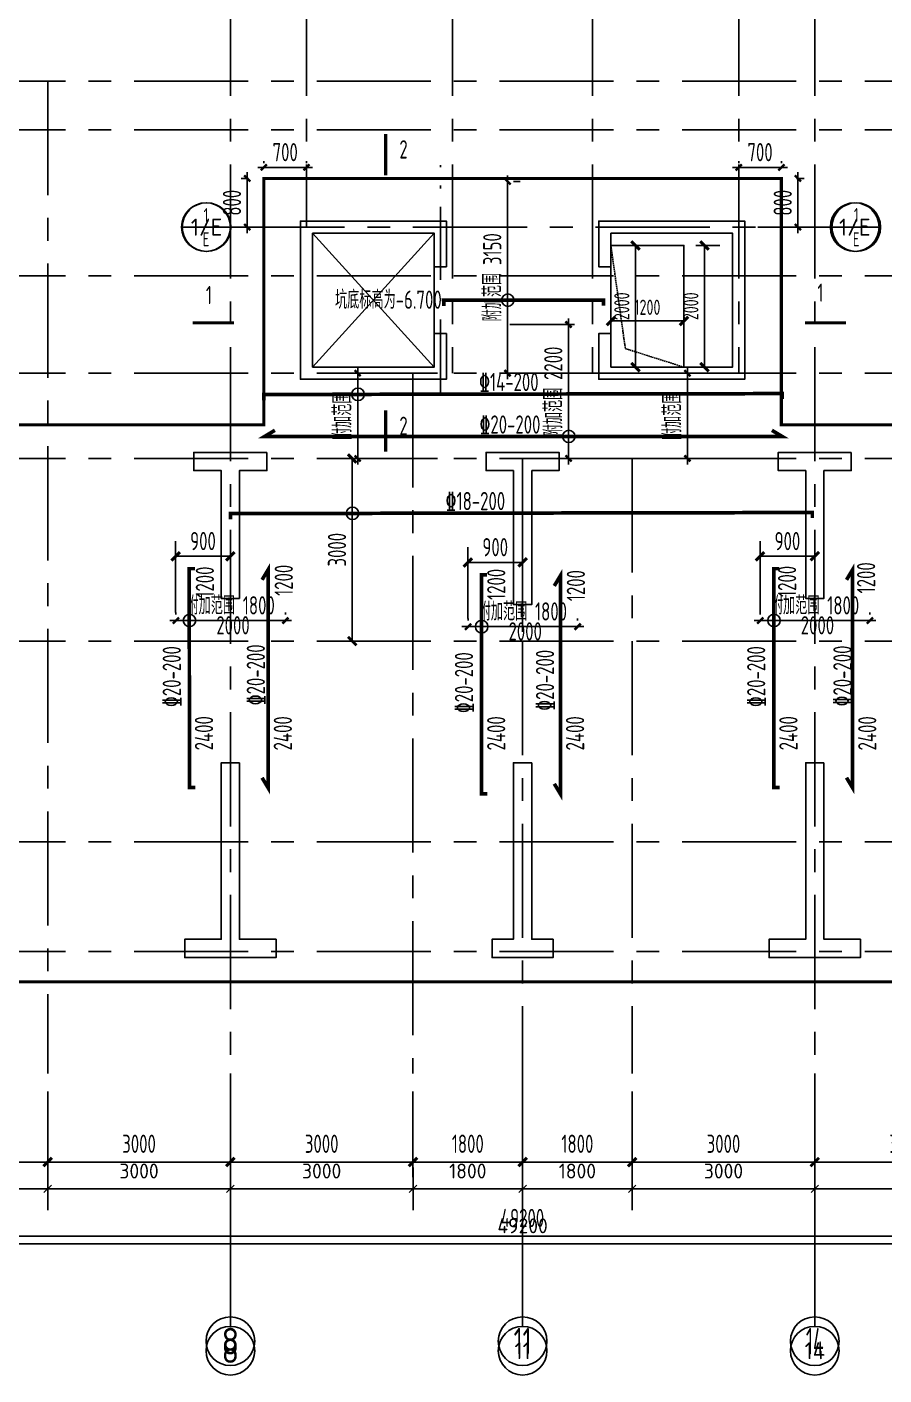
# Model space of a CAD drawing. Extents: x 627893 to 789462, y -407363 to 145317.
# Drawn here: x 690894 to 704972, y 109554 to 131701 of the extents above; entities that cross this region are included whole.
import ezdxf
from ezdxf.enums import TextEntityAlignment as Align

# ---------------------------------------------------------------- set-up
doc = ezdxf.new("R2010")
doc.units = 0
doc.header["$LTSCALE"] = 100
for name, pattern in [('2', [18.5, 12, -3, 0.5, -3]), ('CENTER', [2, 1.25, -0.25, 0.25, -0.25]), ('DASH', [0.35, 0.25, -0.1])]:
    doc.linetypes.add(name, pattern=pattern)
doc.layers.get('0').update_dxf_attribs({"linetype": 'CONTINUOUS'})
doc.layers.get('Defpoints').update_dxf_attribs({"linetype": 'CONTINUOUS'})
for name, color, linetype in [('1508', 2, 'CONTINUOUS'), ('451', 7, 'CONTINUOUS'), ('AXIS', 3, 'CONTINUOUS'), ('AXIS_TEXT', 7, 'CONTINUOUS'), ('DIM', 3, 'CONTINUOUS'), ('dim-wall', 7, 'CONTINUOUS'), ('JSK', 4, 'CONTINUOUS'), ('PAXIS', 253, 'CENTER'), ('PUB_DIM', 3, 'CONTINUOUS'), ('s索引', 6, 'CONTINUOUS'), ('THIN', 7, 'CONTINUOUS'), ('Z-TEXT', 2, 'CONTINUOUS'), ('板底钢筋', 24, 'CONTINUOUS'), ('砼墙', 3, 'CONTINUOUS'), ('网格', 253, '2')]:
    doc.layers.add(name, color=color, linetype=linetype)
doc.layers.add('REIN', color=6, linetype='CONTINUOUS', lineweight=18)
doc.styles.add('_TCH_AXIS', font='tssdeng.shx', dxfattribs={"width": 0.7, "bigfont": 'tssdchn.shx'})
doc.styles.add('CADReader_TextStyle', font='tssdeng.shx', dxfattribs={"height": 0.2, "bigfont": 'gbcbig.shx'})
doc.styles.add('COMPLEX', font='tssdeng.shx', dxfattribs={"width": 0.7, "bigfont": 'tssdchn.shx'})
doc.styles.add('dim_font', font='tssdeng.shx', dxfattribs={"width": 0.7, "bigfont": 'tssdchn.shx'})
doc.styles.get("Standard").update_dxf_attribs({"font": 'tssdeng.shx', "width": 0.7, "bigfont": 'tssdchn.shx'})
doc.styles.add('TSSD_Dimension', font='Tssdeng.shx', dxfattribs={"width": 0.7, "bigfont": 'tssdchn.shx'})
doc.styles.add('TSSD_Num', font='Tssdeng.shx', dxfattribs={"width": 0.7, "bigfont": 'hztxt.shx'})
doc.dimstyles.new('DIMN', dxfattribs={"dimtxt": 300, "dimasz": 1, "dimexe": 250, "dimexo": 300, "dimgap": 150, "dimtad": 1, "dimdec": 0, "dimzin": 0, "dimdsep": 46, "dimtxsty": 'dim_font', "dimblk": '_DIMX', "dimcen": 0.09, "dimclrt": 7, "dimadec": 0, "dimazin": 0, "dimtfac": 1, "dimtdec": 0, "dimtix": 1, "dimtmove": 2, "dimatfit": 3, "dimldrblk": '_DIMX', "dimfxl": 250, "dimtolj": 1, "dimtzin": 0, "dimarcsym": 0})
doc.dimstyles.new('TSSD_100_100', dxfattribs={"dimtxt": 300, "dimasz": 100, "dimexe": 100, "dimexo": 250, "dimgap": 100, "dimtad": 1, "dimdec": 0, "dimzin": 0, "dimdsep": 46, "dimtxsty": 'TSSD_Dimension', "dimblk": 'ARCHTICK', "dimcen": 0, "dimdle": 100, "dimclrt": 7, "dimadec": 0, "dimazin": 0, "dimtfac": 1, "dimtdec": 0, "dimtix": 1, "dimtmove": 2, "dimatfit": 3, "dimfxl": 1, "dimtolj": 1, "dimtzin": 0, "dimarcsym": 0})
doc.dimstyles.new('TSSD_100_100$0', dxfattribs={"dimtxt": 300, "dimasz": 100, "dimexe": 250, "dimexo": 250, "dimgap": 100, "dimtad": 1, "dimdec": 0, "dimzin": 0, "dimdsep": 46, "dimtxsty": 'TSSD_Dimension', "dimblk": '_TSDBK', "dimblk1": '_TSDBK', "dimblk2": '_TSDBK', "dimsah": 1, "dimcen": 0, "dimclrt": 7, "dimadec": 0, "dimazin": 0, "dimtfac": 1, "dimtdec": 0, "dimtix": 1, "dimtmove": 2, "dimatfit": 3, "dimldrblk": '_TSDBK', "dimfxl": 1, "dimtolj": 1, "dimtzin": 0, "dimarcsym": 0})

# ---------------------------------------------------------------- blocks, each defined once
blk = doc.blocks.new('_ArchTick')
at = {"color": 0, "linetype": 'ByBlock', "const_width": 0.4}
blk.add_lwpolyline([(-0.5, -0.5), (0.5, 0.5)], dxfattribs=at)
blk = doc.blocks.new('*D9')
at = {"layer": 'Defpoints', "color": 0}
for p in [(697885, 126013), (696326, 124613), (697885, 124613)]:
    blk.add_point(p, dxfattribs=at)
at = {"layer": 'dim-wall', "color": 0, "lineweight": -2}
for p, q in [((696326, 126113), (696326, 124513)), ((697635, 126013), (696226, 126013)), ((697635, 124613), (696226, 124613))]:
    blk.add_line(p, q, dxfattribs=at)
at = {"layer": 'dim-wall', "color": 0, "lineweight": -2, "xscale": 100, "yscale": 100, "zscale": 100}
for p, rotation in [((696326, 126013), 90), ((696326, 124613), 270)]:
    blk.add_blockref('_ArchTick', p, dxfattribs=dict(at, rotation=rotation))
at = {"layer": 'dim-wall', "color": 7, "insert": (696076, 125313), "char_height": 300, "attachment_point": 5, "rotation": 90, "style": 'TSSD_Dimension'}
blk.add_mtext('\\A1;\\A1;附加范围', dxfattribs=at)
blk = doc.blocks.new('*D10')
at = {"layer": 'Defpoints', "color": 0}
for p in [(698576, 126813), (698576, 124613), (699789, 124613)]:
    blk.add_point(p, dxfattribs=at)
at = {"layer": 'dim-wall', "color": 0, "lineweight": -2}
for p, q in [((699789, 126913), (699789, 124513)), ((698826, 126813), (699889, 126813)), ((698826, 124613), (699889, 124613))]:
    blk.add_line(p, q, dxfattribs=at)
at = {"layer": 'dim-wall', "color": 0, "lineweight": -2, "xscale": 100, "yscale": 100, "zscale": 100}
for p, rotation in [((699789, 126813), 90), ((699789, 124613), 270)]:
    blk.add_blockref('_ArchTick', p, dxfattribs=dict(at, rotation=rotation))
at = {"layer": 'dim-wall', "color": 11, "insert": (699539, 125713), "char_height": 300, "attachment_point": 5, "rotation": 90, "style": 'TSSD_Dimension'}
blk.add_mtext('\\A1;附加范围 2200', dxfattribs=at)
blk = doc.blocks.new('*D20')
at = {"layer": 'Defpoints', "color": 0}
for p in [(698747, 129163), (698787, 129163), (698747, 126013)]:
    blk.add_point(p, dxfattribs=at)
at = {"layer": 'DIM', "color": 0, "lineweight": -2}
for p, q in [((698787, 125913), (698787, 129263)), ((698997, 129163), (698887, 129163)), ((698997, 126013), (698887, 126013))]:
    blk.add_line(p, q, dxfattribs=at)
at = {"layer": 'DIM', "color": 0, "lineweight": -2, "xscale": 100, "yscale": 100, "zscale": 100}
for p, rotation in [((698787, 129163), 90), ((698787, 126013), 270)]:
    blk.add_blockref('_ArchTick', p, dxfattribs=dict(at, rotation=rotation))
at = {"layer": 'DIM', "color": 7, "insert": (698537, 127588), "char_height": 300, "attachment_point": 5, "rotation": 90, "style": 'TSSD_Dimension'}
blk.add_mtext('\\A1;附加范围 3150', dxfattribs=at)
blk = doc.blocks.new('*D32')
at = {"layer": 'Defpoints', "color": 0}
for p in [(694785, 129394), (694785, 129213), (695485, 129213)]:
    blk.add_point(p, dxfattribs=at)
at = {"layer": 'DIM', "color": 0, "lineweight": -2}
for p, q in [((695585, 129394), (694685, 129394)), ((694785, 129463), (694785, 129494)), ((695485, 129463), (695485, 129494))]:
    blk.add_line(p, q, dxfattribs=at)
at = {"layer": 'DIM', "color": 0, "lineweight": -2, "xscale": 100, "yscale": 100, "zscale": 100, "rotation": 180}
blk.add_blockref('_ArchTick', (694785, 129394), dxfattribs=at)
at = {"layer": 'DIM', "color": 0, "lineweight": -2, "xscale": 100, "yscale": 100, "zscale": 100}
blk.add_blockref('_ArchTick', (695485, 129394), dxfattribs=at)
at = {"layer": 'DIM', "color": 7, "insert": (695135, 129644), "char_height": 300, "attachment_point": 5, "style": 'TSSD_Dimension'}
blk.add_mtext('\\A1;700', dxfattribs=at)
blk = doc.blocks.new('*D33')
at = {"layer": 'Defpoints', "color": 0}
for p in [(694785, 129213), (694511, 128413), (694785, 128413)]:
    blk.add_point(p, dxfattribs=at)
at = {"layer": 'DIM', "color": 0, "lineweight": -2}
for p, q in [((694535, 129213), (694411, 129213)), ((694511, 129313), (694511, 128313)), ((694535, 128413), (694411, 128413))]:
    blk.add_line(p, q, dxfattribs=at)
at = {"layer": 'DIM', "color": 0, "lineweight": -2, "xscale": 100, "yscale": 100, "zscale": 100}
for p, rotation in [((694511, 129213), 90), ((694511, 128413), 270)]:
    blk.add_blockref('_ArchTick', p, dxfattribs=dict(at, rotation=rotation))
at = {"layer": 'DIM', "color": 7, "insert": (694261, 128813), "char_height": 300, "attachment_point": 5, "rotation": 90, "style": 'TSSD_Dimension'}
blk.add_mtext('\\A1;800', dxfattribs=at)
blk = doc.blocks.new('_TSDBK')
blk.add_line((-1, 0), (0, 0))
at = {"const_width": 0.5}
blk.add_lwpolyline([(-0.7, -0.7), (0.7, 0.7)], dxfattribs=at)
blk = doc.blocks.new('*D41')
at = {"layer": 'Defpoints', "color": 0}
for p in [(700485, 126879), (700485, 126871), (701685, 126879)]:
    blk.add_point(p, dxfattribs=at)
at = {"layer": 'dim-wall', "color": 0, "lineweight": -2}
for p, q in [((701585, 126871), (700585, 126871)), ((700485, 126629), (700485, 126621)), ((701685, 126629), (701685, 126621))]:
    blk.add_line(p, q, dxfattribs=at)
at = {"layer": 'dim-wall', "color": 0, "lineweight": -2, "xscale": 100, "yscale": 100, "zscale": 100, "rotation": 180}
blk.add_blockref('_TSDBK', (700485, 126871), dxfattribs=at)
at = {"layer": 'dim-wall', "color": 0, "lineweight": -2, "xscale": 100, "yscale": 100, "zscale": 100}
blk.add_blockref('_TSDBK', (701685, 126871), dxfattribs=at)
at = {"layer": 'dim-wall', "color": 7, "insert": (701085, 127096), "char_height": 250, "attachment_point": 5, "style": 'TSSD_Dimension'}
blk.add_mtext('\\A1;1200', dxfattribs=at)
blk = doc.blocks.new('*D42')
at = {"layer": 'Defpoints', "color": 0}
for p in [(701285, 128112), (700889, 126113), (701285, 126113)]:
    blk.add_point(p, dxfattribs=at)
at = {"layer": 'dim-wall', "color": 0, "lineweight": -2}
for p, q in [((701035, 128112), (700639, 128112)), ((700889, 128012), (700889, 126213)), ((701035, 126113), (700639, 126113))]:
    blk.add_line(p, q, dxfattribs=at)
at = {"layer": 'dim-wall', "color": 0, "lineweight": -2, "xscale": 100, "yscale": 100, "zscale": 100}
for p, rotation in [((700889, 128112), 90), ((700889, 126113), 270)]:
    blk.add_blockref('_TSDBK', p, dxfattribs=dict(at, rotation=rotation))
at = {"layer": 'dim-wall', "color": 7, "insert": (700664, 127112), "char_height": 250, "attachment_point": 5, "rotation": 90, "style": 'TSSD_Dimension'}
blk.add_mtext('\\A1;2000', dxfattribs=at)
blk = doc.blocks.new('*D46')
at = {"layer": 'Defpoints', "color": 0}
for p in [(701629, 128112), (701629, 126113), (702024, 126113)]:
    blk.add_point(p, dxfattribs=at)
at = {"layer": 'dim-wall', "color": 0, "lineweight": -2}
for p, q in [((701879, 128112), (702274, 128112)), ((702024, 128012), (702024, 126213)), ((701879, 126113), (702274, 126113))]:
    blk.add_line(p, q, dxfattribs=at)
at = {"layer": 'dim-wall', "color": 0, "lineweight": -2, "xscale": 100, "yscale": 100, "zscale": 100}
for p, rotation in [((702024, 128112), 90), ((702024, 126113), 270)]:
    blk.add_blockref('_TSDBK', p, dxfattribs=dict(at, rotation=rotation))
at = {"layer": 'dim-wall', "color": 7, "insert": (701799, 127112), "char_height": 250, "attachment_point": 5, "rotation": 90, "style": 'TSSD_Dimension'}
blk.add_mtext('\\A1;2000', dxfattribs=at)
blk = doc.blocks.new('*D66')
at = {"layer": 'Defpoints', "color": 0}
for p in [(703285, 129394), (702585, 129213), (703285, 129213)]:
    blk.add_point(p, dxfattribs=at)
at = {"layer": 'DIM', "color": 0, "lineweight": -2}
for p, q in [((702485, 129394), (703385, 129394)), ((702585, 129463), (702585, 129494)), ((703285, 129463), (703285, 129494))]:
    blk.add_line(p, q, dxfattribs=at)
at = {"layer": 'DIM', "color": 0, "lineweight": -2, "xscale": 100, "yscale": 100, "zscale": 100}
for p, rotation in [((702585, 129394), 179.9999999933299), ((703285, 129394), 359.9999999933299)]:
    blk.add_blockref('_ArchTick', p, dxfattribs=dict(at, rotation=rotation))
at = {"layer": 'DIM', "color": 7, "insert": (702935, 129644), "char_height": 300, "attachment_point": 5, "rotation": 360, "style": 'TSSD_Dimension'}
blk.add_mtext('\\A1;700', dxfattribs=at)
blk = doc.blocks.new('*D67')
at = {"layer": 'Defpoints', "color": 0}
for p in [(703285, 129213), (703285, 128413), (703558, 128413)]:
    blk.add_point(p, dxfattribs=at)
at = {"layer": 'DIM', "color": 0, "lineweight": -2}
for p, q in [((703535, 129213), (703658, 129213)), ((703558, 129313), (703558, 128313)), ((703535, 128413), (703658, 128413))]:
    blk.add_line(p, q, dxfattribs=at)
at = {"layer": 'DIM', "color": 0, "lineweight": -2, "xscale": 100, "yscale": 100, "zscale": 100}
for p, rotation in [((703558, 129213), 90), ((703558, 128413), 270)]:
    blk.add_blockref('_ArchTick', p, dxfattribs=dict(at, rotation=rotation))
at = {"layer": 'DIM', "color": 7, "insert": (703308, 128813), "char_height": 300, "attachment_point": 5, "rotation": 90, "style": 'TSSD_Dimension'}
blk.add_mtext('\\A1;800', dxfattribs=at)
blk = doc.blocks.new('*D68')
at = {"layer": 'Defpoints', "color": 0}
for p in [(700185, 126013), (700185, 124613), (701743, 124613)]:
    blk.add_point(p, dxfattribs=at)
at = {"layer": 'dim-wall', "color": 0, "lineweight": -2}
for p, q in [((701743, 126113), (701743, 124513)), ((700435, 126013), (701843, 126013)), ((700435, 124613), (701843, 124613))]:
    blk.add_line(p, q, dxfattribs=at)
at = {"layer": 'dim-wall', "color": 0, "lineweight": -2, "xscale": 100, "yscale": 100, "zscale": 100}
for p, rotation in [((701743, 126013), 90), ((701743, 124613), 270)]:
    blk.add_blockref('_ArchTick', p, dxfattribs=dict(at, rotation=rotation))
at = {"layer": 'dim-wall', "color": 7, "insert": (701493, 125313), "char_height": 300, "attachment_point": 5, "rotation": 90, "style": 'TSSD_Dimension'}
blk.add_mtext('\\A1;\\A1;附加范围', dxfattribs=at)
blk = doc.blocks.new('*D71')
at = {"layer": 'Defpoints', "color": 0}
for p in [(693339, 121832), (695139, 121949), (695139, 121832)]:
    blk.add_point(p, dxfattribs=at)
at = {"layer": 'dim-wall', "color": 0, "lineweight": -2}
for p, q in [((693339, 122082), (693339, 122049)), ((695139, 122082), (695139, 122049)), ((693239, 121949), (695239, 121949))]:
    blk.add_line(p, q, dxfattribs=at)
at = {"layer": 'dim-wall', "color": 0, "lineweight": -2, "xscale": 100, "yscale": 100, "zscale": 100, "rotation": 180}
blk.add_blockref('_ArchTick', (693339, 121949), dxfattribs=at)
at = {"layer": 'dim-wall', "color": 0, "lineweight": -2, "xscale": 100, "yscale": 100, "zscale": 100}
blk.add_blockref('_ArchTick', (695139, 121949), dxfattribs=at)
at = {"layer": 'dim-wall', "color": 7, "insert": (694239, 122199), "char_height": 300, "attachment_point": 5, "style": 'TSSD_Dimension'}
blk.add_mtext('\\A1;附加范围 1800', dxfattribs=at)
blk = doc.blocks.new('*D72')
at = {"layer": 'Defpoints', "color": 0}
for p in [(699939, 121849), (698139, 121732), (699939, 121732)]:
    blk.add_point(p, dxfattribs=at)
at = {"layer": 'dim-wall', "color": 0, "lineweight": -2}
for p, q in [((698039, 121849), (700039, 121849)), ((698139, 121982), (698139, 121949)), ((699939, 121982), (699939, 121949))]:
    blk.add_line(p, q, dxfattribs=at)
at = {"layer": 'dim-wall', "color": 0, "lineweight": -2, "xscale": 100, "yscale": 100, "zscale": 100, "rotation": 180}
blk.add_blockref('_ArchTick', (698139, 121849), dxfattribs=at)
at = {"layer": 'dim-wall', "color": 0, "lineweight": -2, "xscale": 100, "yscale": 100, "zscale": 100}
blk.add_blockref('_ArchTick', (699939, 121849), dxfattribs=at)
at = {"layer": 'dim-wall', "color": 7, "insert": (699039, 122099), "char_height": 300, "attachment_point": 5, "style": 'TSSD_Dimension'}
blk.add_mtext('\\A1;附加范围 1800', dxfattribs=at)
blk = doc.blocks.new('*D73')
at = {"layer": 'Defpoints', "color": 0}
for p in [(702939, 121832), (704739, 121949), (704739, 121832)]:
    blk.add_point(p, dxfattribs=at)
at = {"layer": 'dim-wall', "color": 0, "lineweight": -2}
for p, q in [((702939, 122082), (702939, 122049)), ((704739, 122082), (704739, 122049)), ((702839, 121949), (704839, 121949))]:
    blk.add_line(p, q, dxfattribs=at)
at = {"layer": 'dim-wall', "color": 0, "lineweight": -2, "xscale": 100, "yscale": 100, "zscale": 100, "rotation": 180}
blk.add_blockref('_ArchTick', (702939, 121949), dxfattribs=at)
at = {"layer": 'dim-wall', "color": 0, "lineweight": -2, "xscale": 100, "yscale": 100, "zscale": 100}
blk.add_blockref('_ArchTick', (704739, 121949), dxfattribs=at)
at = {"layer": 'dim-wall', "color": 7, "insert": (703839, 122199), "char_height": 300, "attachment_point": 5, "style": 'TSSD_Dimension'}
blk.add_mtext('\\A1;附加范围 1800', dxfattribs=at)
blk = doc.blocks.new('*D77')
at = {"layer": 'Defpoints', "color": 0}
for p in [(695775, 124613), (695775, 121613), (696236, 121613)]:
    blk.add_point(p, dxfattribs=at)
at = {"layer": 'dim-wall', "color": 0, "lineweight": -2}
for p, q in [((696025, 124613), (696486, 124613)), ((696236, 124513), (696236, 121713)), ((696025, 121613), (696486, 121613))]:
    blk.add_line(p, q, dxfattribs=at)
at = {"layer": 'dim-wall', "color": 0, "lineweight": -2, "xscale": 100, "yscale": 100, "zscale": 100}
for p, rotation in [((696236, 124613), 90), ((696236, 121613), 270)]:
    blk.add_blockref('_TSDBK', p, dxfattribs=dict(at, rotation=rotation))
at = {"layer": 'dim-wall', "color": 7, "insert": (695986, 123113), "char_height": 300, "attachment_point": 5, "rotation": 90, "style": 'TSSD_Dimension'}
blk.add_mtext('\\A1;3000', dxfattribs=at)
blk = doc.blocks.new('*D88')
at = {"layer": 'Defpoints', "color": 0}
for p in [(694235, 123005), (693335, 121833), (694235, 121613)]:
    blk.add_point(p, dxfattribs=at)
at = {"layer": 'DIM', "color": 0, "lineweight": -2}
for p, q in [((693335, 122083), (693335, 123255)), ((694235, 121863), (694235, 123255)), ((693435, 123005), (694135, 123005))]:
    blk.add_line(p, q, dxfattribs=at)
at = {"layer": 'DIM', "color": 0, "lineweight": -2, "xscale": 100, "yscale": 100, "zscale": 100, "rotation": 180}
blk.add_blockref('_TSDBK', (693335, 123005), dxfattribs=at)
at = {"layer": 'DIM', "color": 0, "lineweight": -2, "xscale": 100, "yscale": 100, "zscale": 100}
blk.add_blockref('_TSDBK', (694235, 123005), dxfattribs=at)
at = {"layer": 'DIM', "color": 7, "insert": (693785, 123255), "char_height": 300, "attachment_point": 5, "style": 'TSSD_Dimension'}
blk.add_mtext('\\A1;900', dxfattribs=at)
blk = doc.blocks.new('*D89')
at = {"layer": 'Defpoints', "color": 0}
for p in [(699035, 122905), (698135, 121733), (699035, 121513)]:
    blk.add_point(p, dxfattribs=at)
at = {"layer": 'DIM', "color": 0, "lineweight": -2}
for p, q in [((698135, 121983), (698135, 123155)), ((699035, 121763), (699035, 123155)), ((698235, 122905), (698935, 122905))]:
    blk.add_line(p, q, dxfattribs=at)
at = {"layer": 'DIM', "color": 0, "lineweight": -2, "xscale": 100, "yscale": 100, "zscale": 100, "rotation": 180}
blk.add_blockref('_TSDBK', (698135, 122905), dxfattribs=at)
at = {"layer": 'DIM', "color": 0, "lineweight": -2, "xscale": 100, "yscale": 100, "zscale": 100}
blk.add_blockref('_TSDBK', (699035, 122905), dxfattribs=at)
at = {"layer": 'DIM', "color": 7, "insert": (698585, 123155), "char_height": 300, "attachment_point": 5, "style": 'TSSD_Dimension'}
blk.add_mtext('\\A1;900', dxfattribs=at)
blk = doc.blocks.new('*D90')
at = {"layer": 'Defpoints', "color": 0}
for p in [(703835, 123005), (702935, 121833), (703835, 121613)]:
    blk.add_point(p, dxfattribs=at)
at = {"layer": 'DIM', "color": 0, "lineweight": -2}
for p, q in [((702935, 122083), (702935, 123255)), ((703835, 121863), (703835, 123255)), ((703035, 123005), (703735, 123005))]:
    blk.add_line(p, q, dxfattribs=at)
at = {"layer": 'DIM', "color": 0, "lineweight": -2, "xscale": 100, "yscale": 100, "zscale": 100, "rotation": 180}
blk.add_blockref('_TSDBK', (702935, 123005), dxfattribs=at)
at = {"layer": 'DIM', "color": 0, "lineweight": -2, "xscale": 100, "yscale": 100, "zscale": 100}
blk.add_blockref('_TSDBK', (703835, 123005), dxfattribs=at)
at = {"layer": 'DIM', "color": 7, "insert": (703385, 123255), "char_height": 300, "attachment_point": 5, "style": 'TSSD_Dimension'}
blk.add_mtext('\\A1;900', dxfattribs=at)
blk = doc.blocks.new('_AXISO')
blk.add_circle((0, 0), 0.5)
at = {"layer": 'AXIS_TEXT', "style": 'COMPLEX', "width": 1.041667}
blk.add_attdef('A', text='', height=0.56, dxfattribs=at).set_placement((-0.25, -0.28), (0.25, -0.28), align=Align.FIT)
blk = doc.blocks.new('ts_idx')
at = {"color": 0, "linetype": 'ByBlock', "lineweight": -2}
blk.add_line((-0.5, 0), (0.5, 0), dxfattribs=at)
blk.add_circle((0, 0), 0.5, dxfattribs=at)
at = {"color": 0, "linetype": 'ByBlock', "lineweight": -2, "style": 'TSSD_Num', "width": 0.7}
for tag, p in [('1', (0, 0.25)), ('A', (0, -0.25))]:
    blk.add_attdef(tag, text='', height=0.286, dxfattribs=at).set_placement(p, align=Align.MIDDLE_CENTER)
blk = doc.blocks.new('_DIMX')
blk.add_line((-150, 0), (150, 0))
at = {"const_width": 50}
blk.add_lwpolyline([(-70, -70), (70, 70)], dxfattribs=at)

msp = doc.modelspace()

# ---------------------------------------------------------------- linework, layer by layer
at = {"layer": '1508', "const_width": 50}
msp.add_lwpolyline([(715734.5, 129412.5), (712034.5, 129412.5), (712034.5, 125162.5), (703284.5, 125162.5), (703284.5, 129212.5), (694784.5, 129212.5), (694784.5, 125162.5), (686034.5, 125162.5), (686034.5, 129412.5), (682334.5, 129412.5), (682334.5, 131312.5), (678734.5, 131312.5), (678734.5, 130512.5), (673934.5, 130512.5), (673934.5, 130512.5), (673934.5, 130512.5), (673934.5, 121112.5), (673934.5, 121112.5), (673934.5, 121112.5), (678034.5, 121112.5), (678034.5, 116012.5), (720034.5, 116012.5)], dxfattribs=at)
at = {"layer": '451'}
for centre in [(698791.1, 127213), (696330.2, 125665), (699793.7, 124974.6), (696239.9, 123709.8), (693563.3, 121949.4), (703163.3, 121949.4), (698363.3, 121849.4)]:
    msp.add_circle(centre, 102.2, dxfattribs=at)
at = {"layer": 'AXIS'}
for p, q in [((694234.5, 114510.6), (694234.5, 110510.6)), ((699034.5, 114510.6), (699034.5, 110510.6)), ((703834.5, 114510.6), (703834.5, 110510.6))]:
    msp.add_line(p, q, dxfattribs=at)
at = {"layer": 'AXIS', "linetype": 'Continuous'}
for points in [[(694243.9, 128412.5), (695433.4, 128412.5)], [(702901.4, 128412.5), (704090.9, 128412.5)], [(694234.6, 110354.5), (694234.6, 114354.5)], [(699034.6, 110354.5), (699034.6, 114354.5)], [(703834.6, 110354.5), (703834.6, 114354.5)]]:
    msp.add_lwpolyline(points, dxfattribs=at)
for centre in [(693843.9, 128412.5), (704491, 128412.5), (694234.5, 109954.5), (699034.5, 109954.5), (703834.5, 109954.5)]:
    msp.add_circle(centre, 400, dxfattribs=at)
at = {"layer": 'JSK'}
msp.add_line((695584.5, 128312.5), (697584.5, 126112.5), dxfattribs=at)
for points in [[(695584.5, 128312.5), (697584.5, 128312.5), (697584.5, 126112.5), (695584.5, 126112.5)], [(701684.5, 126112.5), (701684.5, 128112.5), (700484.5, 128112.5), (700484.5, 126112.5)]]:
    msp.add_lwpolyline(points, close=True, dxfattribs=at)
msp.add_lwpolyline([(697584.5, 128312.5), (695584.5, 126112.5)], dxfattribs=at)
at = {"layer": 'JSK', "linetype": 'DASH'}
msp.add_lwpolyline([(701684.5, 126112.5), (700722.5, 126417), (700484.5, 128112.5)], dxfattribs=at)
at = {"layer": 'PAXIS', "ltscale": 15}
for points in [[(694234.5, 132441.9), (694234.5, 114510.6)], [(695484.5, 132441.9), (695484.5, 128412.5)], [(697884.5, 132441.9), (697884.5, 126012.9)], [(700184.5, 132441.9), (700184.5, 126012.9)], [(702584.5, 132441.9), (702584.5, 126012.9)], [(703834.5, 132441.9), (703834.5, 114510.6)], [(724528.6, 130812.9), (673466.9, 130812.9)], [(691234.5, 130812.9), (691234.5, 114510.6)], [(724528.6, 130012.9), (673466.9, 130012.9)], [(694234.5, 128412.5), (704114.6, 128412.5)], [(724528.6, 127612.9), (673466.9, 127612.9)], [(724528.6, 126012.9), (673466.9, 126012.9)], [(697234.5, 126012.5), (697234.5, 114510.6)], [(724528.6, 124612.9), (673466.9, 124612.9)], [(699034.5, 124612.5), (699034.5, 114510.6)], [(700834.5, 124612.5), (700834.5, 114510.6)], [(724528.6, 121612.9), (673466.9, 121612.9)], [(724528.6, 118312.9), (673466.9, 118312.9)], [(724528.6, 116512.9), (673466.9, 116512.9)]]:
    msp.add_lwpolyline(points, dxfattribs=at)
at = {"layer": 'PUB_DIM', "linetype": 'Continuous'}
for points in [[(723634.6, 114354.5), (723634.6, 111712.5), (674434.6, 111712.5), (674434.6, 114354.5)], [(723634.6, 114354.5), (723634.6, 112612.5), (674434.6, 112612.5), (674434.6, 114354.5)], [(691234.6, 112262.5), (691234.6, 112962.5)], [(694234.6, 112262.5), (694234.6, 112962.5)], [(697234.6, 112262.5), (697234.6, 112962.5)], [(699034.6, 112262.5), (699034.6, 112962.5)], [(700834.6, 112262.5), (700834.6, 112962.5)], [(703834.6, 112262.5), (703834.6, 112962.5)], [(691172.7, 112550.6), (691296.4, 112674.4)], [(694172.7, 112550.6), (694296.4, 112674.4)], [(697172.7, 112550.6), (697296.4, 112674.4)], [(698972.7, 112550.6), (699096.4, 112674.4)], [(700772.7, 112550.6), (700896.4, 112674.4)], [(703772.7, 112550.6), (703896.4, 112674.4)]]:
    msp.add_lwpolyline(points, dxfattribs=at)
at = {"layer": 'REIN', "const_width": 60}
for points in [[(697742.7, 127116.5), (697742.7, 127212.2), (700361.4, 127214.1), (700361.4, 127122.8)], [(694784.5, 125566.8), (694784.5, 125662.5), (703296.1, 125677.7), (703296.1, 125586.4)], [(694234.5, 123610.7), (694234.5, 123706.4), (703793.9, 123724), (703793.9, 123632.7)], [(693657.4, 119205.2), (693561.7, 119205.2), (693559.8, 122801.8), (693651.2, 122801.8)], [(698457.4, 119105.2), (698361.7, 119105.2), (698359.8, 122701.8), (698451.2, 122701.8)], [(703257.4, 119205.2), (703161.7, 119205.2), (703159.8, 122801.8), (703251.2, 122801.8)]]:
    msp.add_lwpolyline(points, dxfattribs=at)
at = {"layer": 's索引', "const_width": 50}
for points in [[(696785.4, 129264.3), (696785.4, 129942.8)], [(693615.5, 126838.4), (694294, 126838.4)], [(703670.8, 126838.4), (704349.3, 126838.4)], [(696785.4, 124723.7), (696785.4, 125402.2)]]:
    msp.add_lwpolyline(points, dxfattribs=at)
at = {"layer": '板底钢筋', "const_width": 60}
for points in [[(694966, 125074.6), (694799.3, 124974.6), (703296.9, 124974.6), (703130.2, 125074.6)], [(694755.3, 119367.8), (694855.3, 119201.1), (694855.3, 122784.9), (694755.3, 122618.3)], [(699555.3, 119267.8), (699655.3, 119101.1), (699655.3, 122684.9), (699555.3, 122518.3)], [(704355.3, 119367.8), (704455.3, 119201.1), (704455.3, 122784.9), (704355.3, 122618.3)]]:
    msp.add_lwpolyline(points, dxfattribs=at)
at = {"layer": '砼墙'}
for points in [[(697584.5, 126662.5), (697784.5, 126662.5), (697784.5, 125912.5), (695384.5, 125912.5), (695384.5, 128512.5), (697784.5, 128512.5), (697784.5, 127762.5), (697584.5, 127762.5), (697584.5, 128312.5), (695584.5, 128312.5), (695584.5, 126112.5), (697584.5, 126112.5)], [(700484.5, 126662.5), (700284.5, 126662.5), (700284.5, 125912.5), (702684.5, 125912.5), (702684.5, 128512.5), (700284.5, 128512.5), (700284.5, 127762.5), (700484.5, 127762.5), (700484.5, 128312.5), (702484.5, 128312.5), (702484.5, 126112.5), (700484.5, 126112.5)], [(694834.5, 124712.5), (694834.5, 124412.5), (694384.5, 124412.5), (694384.5, 122312.5), (694084.5, 122312.5), (694084.5, 124412.5), (693634.5, 124412.5), (693634.5, 124712.5), (694384.5, 124712.5)], [(699184.5, 124412.5), (699184.5, 122212.5), (698884.5, 122212.5), (698884.5, 124412.5), (698434.5, 124412.5), (698434.5, 124712.5), (699184.5, 124712.5), (699634.5, 124712.5), (699634.5, 124412.5)], [(704434.5, 124712.5), (704434.5, 124412.5), (703984.5, 124412.5), (703984.5, 122312.5), (703684.5, 122312.5), (703684.5, 124412.5), (703234.5, 124412.5), (703234.5, 124712.5), (703984.5, 124712.5)], [(694384.5, 119612.5), (694384.5, 116712.5), (694984.5, 116712.5), (694984.5, 116412.5), (694084.5, 116412.5), (693484.5, 116412.5), (693484.5, 116712.5), (694084.5, 116712.5), (694084.5, 119612.5)], [(699184.5, 119612.5), (699184.5, 116712.5), (699534.5, 116712.5), (699534.5, 116412.5), (698884.5, 116412.5), (698534.5, 116412.5), (698534.5, 116712.5), (698884.5, 116712.5), (698884.5, 119612.5)], [(703984.5, 119612.5), (703984.5, 116712.5), (704584.5, 116712.5), (704584.5, 116412.5), (703684.5, 116412.5), (703084.5, 116412.5), (703084.5, 116712.5), (703684.5, 116712.5), (703684.5, 119612.5)]]:
    msp.add_lwpolyline(points, close=True, dxfattribs=at)
at = {"layer": '网格'}
msp.add_line((697684.5, 125696.3), (697684.5, 129430.9), dxfattribs=at)

# ---------------------------------------------------------------- block references
at = {"layer": 'AXIS'}
ref = msp.add_blockref('ts_idx', (693834.5, 128412.5), dxfattribs=dict(at, xscale=800, yscale=800, zscale=800))
ref.add_attrib('1', '1', dxfattribs={"layer": 'THIN', "height": 228.6, "style": 'TSSD_Num', "width": 0.7}).set_placement((693834.5, 128612.5), align=Align.MIDDLE_CENTER)
ref.add_attrib('10', 'E', dxfattribs={"layer": 'THIN', "height": 228.6, "style": 'TSSD_Num', "width": 0.7}).set_placement((693834.5, 128212.5), align=Align.MIDDLE_CENTER)
ref = msp.add_blockref('ts_idx', (704514.6, 128412.5), dxfattribs=dict(at, xscale=800, yscale=800, zscale=800))
ref.add_attrib('1', '1', dxfattribs={"layer": 'THIN', "height": 228.6, "style": 'TSSD_Num', "width": 0.7}).set_placement((704514.6, 128612.5), align=Align.MIDDLE_CENTER)
ref.add_attrib('10', 'E', dxfattribs={"layer": 'THIN', "height": 228.6, "style": 'TSSD_Num', "width": 0.7}).set_placement((704514.6, 128212.5), align=Align.MIDDLE_CENTER)
ref = msp.add_blockref('_AXISO', (694234.5, 110110.6), dxfattribs=dict(at, xscale=800, yscale=800, zscale=800))
ref.add_attrib('A', '8', dxfattribs={"layer": 'AXIS_TEXT', "height": 438.4, "style": '_TCH_AXIS'}).set_placement((694088.4, 109891.4), (694380.7, 109891.4), align=Align.FIT)
ref = msp.add_blockref('_AXISO', (699034.5, 110110.6), dxfattribs=dict(at, xscale=800, yscale=800, zscale=800))
ref.add_attrib('A', '11', dxfattribs={"layer": 'AXIS_TEXT', "height": 438.39, "style": '_TCH_AXIS', "width": 0.666667}).set_placement((698888.4, 109891.4), (699180.7, 109891.4), align=Align.FIT)
ref = msp.add_blockref('_AXISO', (703834.5, 110110.6), dxfattribs=dict(at, xscale=800, yscale=800, zscale=800))
ref.add_attrib('A', '14', dxfattribs={"layer": 'AXIS_TEXT', "height": 438.39, "style": '_TCH_AXIS', "width": 0.451613}).set_placement((703688.4, 109891.4), (703980.7, 109891.4), align=Align.FIT)

# ---------------------------------------------------------------- texts
at = {"layer": 'AXIS', "color": 7, "style": 'CADReader_TextStyle'}
for s, height, p in [('1/E', 280, (693843.9, 128412.5)), ('1/E', 280, (704491, 128412.5)), ('8', 400, (694234.5, 109954.5)), ('11', 280, (699034.5, 109954.5)), ('14', 280, (703834.5, 109954.5))]:
    msp.add_text(s, height=height, dxfattribs=at).set_placement(p, align=Align.MIDDLE)
at = {"layer": 'PUB_DIM', "color": 7, "style": 'CADReader_TextStyle'}
for s, p in [('3000', (692734.5, 112906.5)), ('3000', (695734.5, 112906.5)), ('1800', (698134.5, 112906.5)), ('1800', (699934.5, 112906.5)), ('3000', (702334.5, 112906.5)), ('49200', (699034.5, 112006.5))]:
    msp.add_text(s, height=245, rotation=360.00001, dxfattribs=at).set_placement(p, align=Align.MIDDLE)
at = {"layer": 's索引', "width": 0.7}
for s, p in [('2', (697010.8, 129449.8)), ('1', (693831.7, 127057.7)), ('1', (703876.7, 127096.7)), ('2', (697010.8, 124909.2))]:
    msp.add_text(s, height=300, dxfattribs=at).set_placement(p, align=Align.BOTTOM_LEFT)
at = {"layer": 'Z-TEXT', "width": 0.7}
for s, p in [('坑底标高为-6.700', (695953.6, 127070.8)), ('%%13214-200', (698319.2, 125718.3)), ('%%13220-200', (698325.9, 125020.1)), ('%%13218-200', (697769.2, 123762.2)), ('2000', (694003.6, 121721.8)), ('2000', (698803.6, 121621.8)), ('2000', (703603.6, 121721.8))]:
    msp.add_text(s, height=300, dxfattribs=at).set_placement(p)
for s, p in [('1200', (693965.8, 122325.1)), ('1200', (695261.4, 122354.7)), ('1200', (698752.1, 122287.7)), ('1200', (700060.3, 122267.4)), ('1200', (703529.1, 122336.6)), ('1200', (704827.3, 122395.2)), ('%%13220-200', (693421.9, 120527.5)), ('%%13220-200', (694802.6, 120556.4)), ('%%13220-200', (698221.9, 120427.5)), ('%%13220-200', (699553.1, 120467.1)), ('%%13220-200', (703021.9, 120527.5)), ('%%13220-200', (704438.2, 120537.4)), ('2400', (693951.6, 119817.2)), ('2400', (695246.4, 119815.3)), ('2400', (698751.5, 119815.3)), ('2400', (700046.4, 119815.3)), ('2400', (703551.6, 119817.2)), ('2400', (704846.4, 119815.3))]:
    msp.add_text(s, height=300, rotation=90, dxfattribs=at).set_placement(p)

# ---------------------------------------------------------------- dimensions: what is measured, and where the dimension line sits
at = {"layer": 'DIM'}
for base, p1, p2, dimstyle, picture, middle in [((694784.5, 129394.4), (695484.5, 129212.5), (694784.5, 129212.5), 'TSSD_100_100', '*D32', (695134.5, 129644.4)), ((694234.54, 123004.7812), (693334.9715, 121833.3327), (694234.54, 121612.5158), 'TSSD_100_100$0', '*D88', (693784.7557, 123254.7812)), ((703834.54, 123004.7812), (702934.9715, 121833.3327), (703834.54, 121612.5158), 'TSSD_100_100$0', '*D90', (703384.7557, 123254.7812)), ((699034.54, 122904.7812), (698134.9715, 121733.3327), (699034.54, 121512.5158), 'TSSD_100_100$0', '*D89', (698584.7557, 123154.7812))]:
    dim = msp.add_linear_dim(base=base, p1=p1, p2=p2, dimstyle=dimstyle, dxfattribs=at)
    dim.commit()
    dim.dimension.update_dxf_attribs({"geometry": picture, "text_midpoint": middle})
for base, p1, p2, angle, picture, middle in [((703284.5, 129394.4), (702584.5, 129212.5), (703284.5, 129212.5), 180, '*D66', (702934.5, 129644.4)), ((694510.6, 128412.5), (694784.5, 129212.5), (694784.5, 128412.5), 90, '*D33', (694260.6, 128812.5)), ((703558.5, 128412.5), (703284.5, 129212.5), (703284.5, 128412.5), 90, '*D67', (703308.5, 128812.5))]:
    dim = msp.add_linear_dim(base=base, p1=p1, p2=p2, angle=angle, dimstyle='TSSD_100_100', dxfattribs=at)
    dim.commit()
    dim.dimension.update_dxf_attribs({"geometry": picture, "text_midpoint": middle})
dim = msp.add_linear_dim(base=(698786.7, 129162.5), p1=(698747, 126012.5), p2=(698747, 129162.5), angle=90, text='附加范围 <>', dimstyle='TSSD_100_100', dxfattribs=at)
dim.commit()
dim.dimension.update_dxf_attribs({"geometry": '*D20', "text_midpoint": (698536.7, 127587.5)})
at = {"layer": 'dim-wall'}
for base, p1, p2, override, picture, middle in [((700889.2, 126112.5), (701284.5, 128112.5), (701284.5, 126112.5), {"dimtxt": 250}, '*D42', (700664.2, 127112.5)), ((702023.9, 126112.5), (701628.6, 128112.5), (701628.6, 126112.5), {"dimtxt": 250}, '*D46', (701798.9, 127112.5)), ((696235.6, 121612.5), (695775.1, 124612.5), (695775.1, 121612.5), {"dimzin": 8}, '*D77', (695985.6, 123112.5))]:
    dim = msp.add_linear_dim(base=base, p1=p1, p2=p2, angle=90, dimstyle='TSSD_100_100$0', override=override, dxfattribs=at)
    dim.commit()
    dim.dimension.update_dxf_attribs({"geometry": picture, "text_midpoint": middle})
dim = msp.add_linear_dim(base=(700484.5, 126870.9), p1=(701684.5, 126879.1), p2=(700484.5, 126879.1), dimstyle='TSSD_100_100$0', override={"dimtxt": 250}, dxfattribs=at)
dim.commit()
dim.dimension.update_dxf_attribs({"geometry": '*D41', "text_midpoint": (701084.5, 127095.9)})
dim = msp.add_linear_dim(base=(699789.4, 124612.5), p1=(698576.1, 126812.5), p2=(698576.1, 124612.5), angle=90, text='附加范围 <>', dimstyle='TSSD_100_100', override={"dimclrt": 11}, dxfattribs=at)
dim.commit()
dim.dimension.update_dxf_attribs({"geometry": '*D10', "text_midpoint": (699539.4, 125712.5)})
for base, p1, p2, angle, text, picture, middle in [((696325.9, 124612.5), (697884.5, 126012.5), (697884.5, 124612.5), 90, '\\A1;附加范围', '*D9', (696075.9, 125312.5)), ((701743.2, 124612.5), (700184.5, 126012.5), (700184.5, 124612.5), 90, '\\A1;附加范围', '*D68', (701493.2, 125312.5)), ((695138.9, 121949.4), (693338.9, 121832.4), (695138.9, 121832.4), 180, '附加范围 <>', '*D71', (694238.9, 122199.4)), ((699938.9, 121849.4), (698138.9, 121732.4), (699938.9, 121732.4), 180, '附加范围 <>', '*D72', (699038.9, 122099.4)), ((704738.9, 121949.4), (702938.9, 121832.4), (704738.9, 121832.4), 180, '附加范围 <>', '*D73', (703838.9, 122199.4))]:
    dim = msp.add_linear_dim(base=base, p1=p1, p2=p2, angle=angle, text=text, dimstyle='TSSD_100_100', dxfattribs=at)
    dim.commit()
    dim.dimension.update_dxf_attribs({"geometry": picture, "text_midpoint": middle})
at = {"layer": 'PUB_DIM'}
for p1, p2, distance in [((689434.5, 114510.6), (691234.5, 114510.6), -1456.4), ((691234.5, 114510.5), (694234.5, 114510.6), -1456.6), ((694234.5, 114510.5), (697234.5, 114510.5), -1456.7), ((697234.5, 114510.5), (699034.5, 114510.5), -1456.8), ((699034.5, 114510.6), (700834.5, 114510.6), -1457.1), ((700834.5, 114510.5), (703834.5, 114510.6), -1456.9), ((703834.5, 114510.5), (706834.5, 114510.6), -1456.8), ((674434.7, 111835.7), (723634.5, 111835.7), -0.1)]:
    msp.add_aligned_dim(p1=p1, p2=p2, distance=distance, dimstyle='DIMN', dxfattribs=at).render()

doc.saveas('drawing.dxf')
